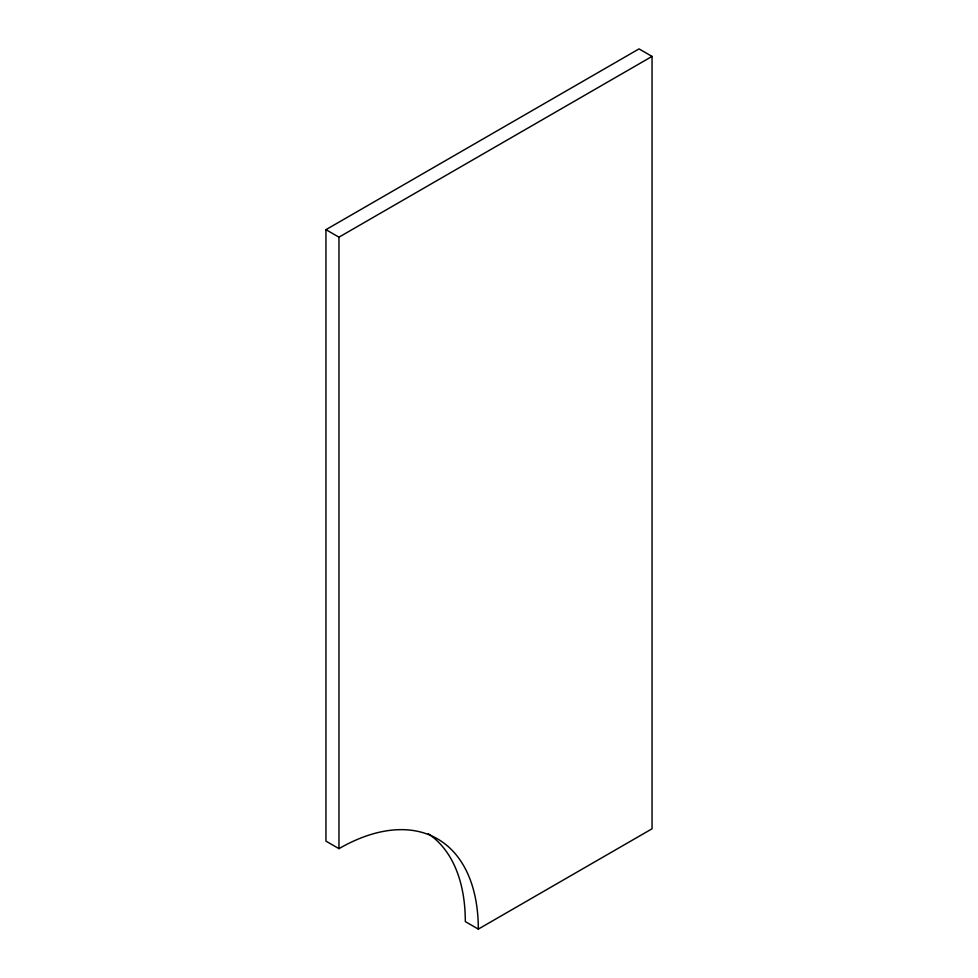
<?xml version="1.0" encoding="UTF-8"?>
<svg xmlns="http://www.w3.org/2000/svg" width="978" height="978" viewBox="0 0 978 978"><rect width="100%" height="100%" fill="white"/><g stroke="black" fill="none" stroke-linecap="round" stroke-linejoin="round"><path stroke-width="1.47" d="M478.315 929.1A197.079 113.778 -60 0 0 338.963 848.647L325.955 841.129L325.955 229.659L639.037 48.9L652.045 56.406L652.045 828.794L478.315 929.1L465.308 921.594A197.079 113.778 -60 0 0 428.278 833.733M325.955 229.659L338.963 237.165L652.045 56.406M338.963 237.165L338.963 848.647"/></g></svg>
